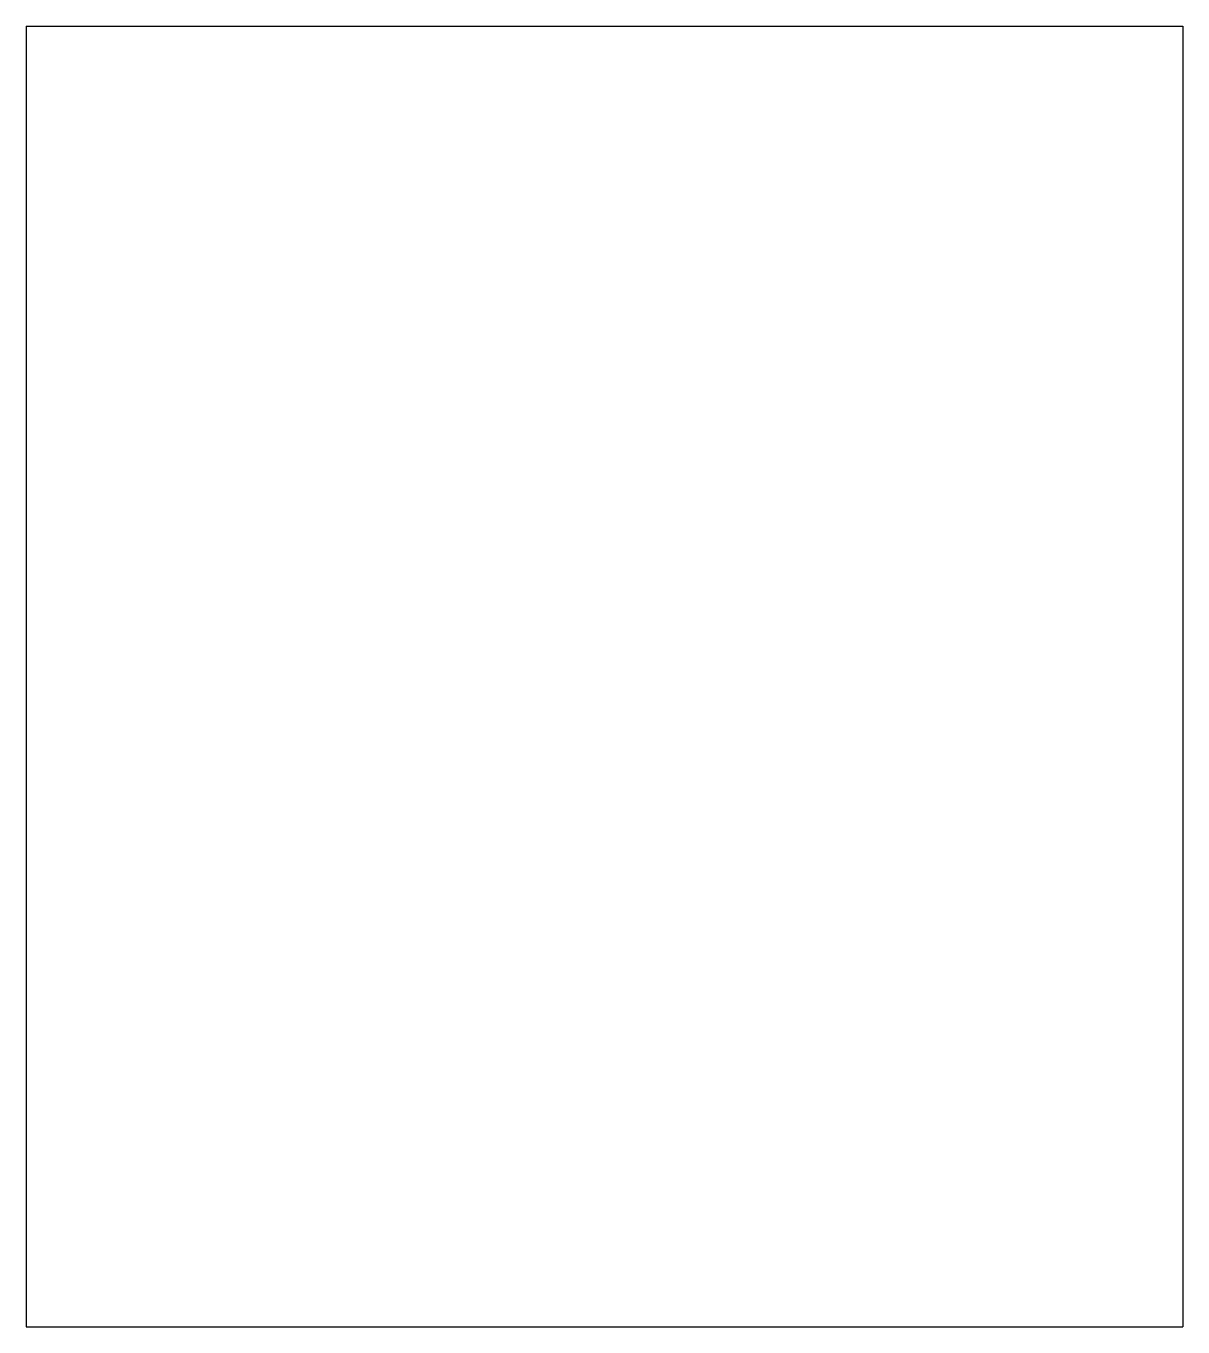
# Model space of a CAD drawing. Header units: millimetres. Extents: x -355 to -315, y -40 to 5.
import ezdxf

# ---------------------------------------------------------------- set-up
doc = ezdxf.new("R2010")
doc.units = ezdxf.units.MM

msp = doc.modelspace()

# ---------------------------------------------------------------- linework, layer by layer
at = {"color": 7, "linetype": 'Continuous', "lineweight": 25}
for p, q in [((-355, 5), (-315, 5)), ((-355, 5), (-355, -40)), ((-315, 5), (-315, -40)), ((-355, -40), (-315, -40))]:
    msp.add_line(p, q, dxfattribs=at)

doc.saveas('drawing.dxf')
